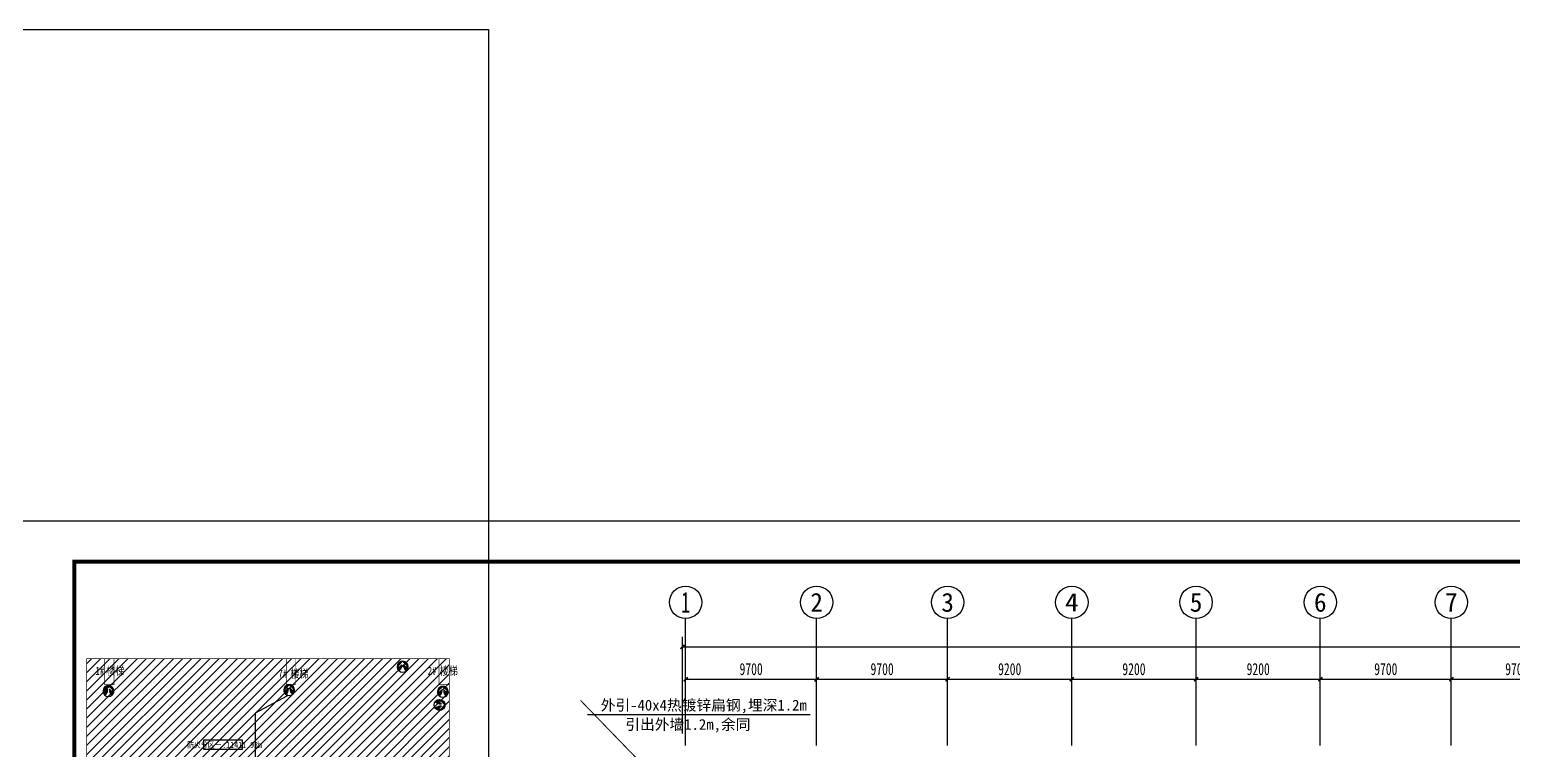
# Model space of a CAD drawing. Header units: millimetres. Extents: x -633009578 to 5705885, y -633235091 to 2571734.
# Drawn here: x 3738444 to 3848314, y 2200486 to 2253885 of the extents above; entities that cross this region are included whole.
import ezdxf
from ezdxf.enums import TextEntityAlignment as Align

# ---------------------------------------------------------------- set-up
doc = ezdxf.new("R2010")
doc.units = ezdxf.units.MM
doc.header["$LTSCALE"] = 1000
doc.header["$MEASUREMENT"] = 0
doc.linetypes.add('DASH', pattern=[0.35, 0.25, -0.1])
doc.layers.get('0').update_dxf_attribs({"color": 9})
for name, color, linetype in [('3T_WOOD', 21, 'Continuous'), ('A-AREA(分区)', 251, 'Continuous'), ('A-AREA(房间)', 247, 'Continuous'), ('A-HATH(填充)', 8, 'Continuous'), ('A-OTHER(其它)', 192, 'Continuous'), ('A-TEXT(房间)', 243, 'Continuous'), ('AXIS_TEXT', 7, 'Continuous'), ('C-AXIS(轴号)', 3, 'Continuous'), ('分区', 230, 'Continuous'), ('标注', 4, 'Continuous'), ('电-强电平面-设备', 4, 'Continuous'), ('电-接地防雷-接地线', 132, 'Continuous'), ('设备-箱柜', 3, 'Continuous'), ('院图签、封面151013$0$PUB_TITLE', 153, 'Continuous'), ('院图签、封面151013$0$图签文字', 4, 'Continuous')]:
    doc.layers.add(name, color=color, linetype=linetype)
doc.styles.add('_TCH_AXIS', font='simhei.ttf', dxfattribs={"bigfont": 'GBCBIG'})
doc.styles.add('_TCH_DIM_T3', font='simhei.ttf', dxfattribs={"width": 0.707, "bigfont": 'GBCBIG'})
doc.styles.add('COMPLEX', font='simhei.ttf')
doc.styles.get("Standard").update_dxf_attribs({"font": 'simhei.ttf', "bigfont": 'hztxt.shx'})
doc.styles.add('TXT', font='simhei.ttf', dxfattribs={"width": 0.8, "bigfont": 'hztxt.shx'})
doc.styles.add('宋', font='simhei.ttf', dxfattribs={"width": 0.8})
doc.styles.add('院图签、封面151013$0$-宋体', font='simhei.ttf', dxfattribs={"width": 0.8})
doc.styles.add('黑体', font='simhei.ttf', dxfattribs={"width": 0.8})
doc.linetypes.add('GDLine', pattern='A,1,-3,5.8,["|",Standard,S=4,R=-45,X=-1.407,Y=-0.7],-0.1,["|",Standard,S=4,R=-45,X=-1.407,Y=-0.7],-0.1,["|",Standard,S=4,R=-45,X=-1.407,Y=-0.7],-0.1,["|",Standard,S=4,R=-45,X=-1.407,Y=-0.7],-0.1,5.8,-3,1', length=20)
doc.dimstyles.new('_TCH_ARCH&&300', dxfattribs={"dimtxt": 892.5, "dimasz": 300, "dimexe": 750, "dimexo": 900, "dimgap": 300, "dimtad": 1, "dimdec": 0, "dimzin": 0, "dimdsep": 46, "dimtxsty": '_TCH_DIM_T3', "dimblk": 'ARCHTICK', "dimcen": 0.09, "dimclrt": 7, "dimazin": 2, "dimtfac": 1, "dimtdec": 0, "dimtix": 1, "dimtmove": 2, "dimatfit": 3, "dimfxl": 1, "dimtolj": 1, "dimtzin": 0, "dimarcsym": 0})

# ---------------------------------------------------------------- blocks, each defined once
blk = doc.blocks.new('ggdfgd')
at = {"layer": '分区'}
h = blk.add_hatch(color=256, dxfattribs=at)
edge = h.paths.add_edge_path()
edge.add_line((33.42161406727973, -1342.641215606694), (-502.0778891769587, -833.1540068831091))
edge.add_ellipse((-424.9313361112727, -752.068739949711), major_axis=(111.8868166521416, 2.785109573527767), ratio=0.9999995679283145, start_angle=44.99995804326642, end_angle=225.000003320747, ccw=False)
edge.add_line((-347.7847189686727, -670.9835339806887), (-89.12781353772152, -917.0759840516112))
edge.add_ellipse((-848.4327538338257, -827.4549616821023), major_axis=(764.3388920691665, 19.02597968714203), ratio=0.9999995826583313, start_angle=-8.157416234186226, end_angle=24.12322190865787)
edge.add_ellipse((-848.4328514694353, -827.4549924137973), major_axis=(764.3389967158041, 19.02584821311577), ratio=0.9999995826579647, start_angle=24.12323087539259, end_angle=56.40386474260536)
edge.add_ellipse((16.71092750964453, -671.3206042531674), major_axis=(671.3208912339912, 16.71070518071409), ratio=0.9999995826579541, start_angle=131.5827235885965, end_angle=269.9999990057833)
h = blk.add_hatch(color=256, dxfattribs=at)
edge = h.paths.add_edge_path()
edge.add_line((33.42161406727973, -1342.641215606694), (542.9090512107941, -807.1419296868698))
edge.add_ellipse((461.823752791679, -729.995409714451), major_axis=(111.8868484917712, 2.785144144515262), ratio=0.9999989837684868, start_angle=-45.00003207281153, end_angle=135.0000132047005)
edge.add_line((380.7383934081299, -652.8489538189751), (134.6458330058959, -911.5057542779978))
edge.add_ellipse((888.5514135407866, -784.2175158307509), major_axis=(764.3388891474847, 19.02609706254118), ratio=0.9999995826579187, start_angle=155.8767896473703, end_angle=188.1574277902243, ccw=False)
edge.add_ellipse((888.5515125844395, -784.2175416666578), major_axis=(764.3389801267473, 19.02651464758378), ratio=0.9999995826579989, start_angle=123.5961257442772, end_angle=155.8767596114903, ccw=False)
edge.add_ellipse((16.71093831962207, -671.3206039840734), major_axis=(671.3208909680704, 16.71071586523381), ratio=0.9999995826579063, start_angle=269.9999971712751, end_angle=408.4172725884514, ccw=False)
for p, q in [((33.42161406727973, -1342.641215606694), (-502.0778891769587, -833.1540068831091)), ((-347.7847189686727, -670.9835339806887), (-89.12781353772152, -917.0759840516112)), ((33.42161406727973, -1342.641215606694), (542.9090512107941, -807.1419296868698)), ((33.42161406727973, -1342.641215606694), (33.42161406727973, -1342.641215606694)), ((33.42161406727973, -1342.641215606694), (33.42161406727973, -1342.641215606694)), ((380.7383934081299, -652.8489538189751), (134.6458330058958, -911.5057542779978))]:
    blk.add_line(p, q, dxfattribs=at)
blk.add_ellipse((16.71093292837031, -671.3206046696723), major_axis=(671.3208910241601, 16.71094005648423), ratio=0.9999995734461794, start_param=-1.570785924926497, end_param=4.712399382253089, dxfattribs=at)
at = {"layer": '分区', "extrusion": (0, 0, -1)}
for centre, major_axis, ratio, start_param, end_param in [((16.71092750964453, -671.3206042531674), (671.3208912329908, 16.7107052209004), 0.9999995826579541, 1.570796344207114, 3.986633541876832), ((-424.9313361112727, -752.068739949711), (111.8868166521416, 2.785109573527767), 0.9999995679283145, 2.356194432234376, 5.497787876065284), ((-848.4327538338257, -827.4549616821023), (764.338892065417, 19.0259798379542), 0.9999995826583302, -0.4210296482980007, 0.1423737719394969), ((16.71093831962207, -671.3206039840734), (671.3208909680747, 16.71071586523389), 0.9999995826579063, -0.8450408215040746, 1.57079637616546), ((461.823752791679, -729.995409714451), (111.886848494312, 2.785144141771557), 0.999998983724318, 3.926990586518754, 7.068584030350209)]:
    blk.add_ellipse(centre, major_axis=major_axis, ratio=ratio, start_param=start_param, end_param=end_param, dxfattribs=at)
at = {"layer": '分区', "extrusion": (0, 0, -0.9999999999999999)}
for centre, major_axis, ratio, start_param, end_param in [((-848.4328514694353, -827.4549924137973), (764.3389967123031, 19.02584835392029), 0.9999995826579647, -0.9844331504237904, -0.4210298048101375), ((888.5514135407866, -784.2175158307509), (764.3388891474827, 19.02609706254113), 0.9999995826579186, 2.999218680156694, 3.562622100394364), ((888.5515125844395, -784.2175416666578), (764.3389801267261, 19.02651464758323), 0.9999995826579989, 3.562622624619363, 4.126025970233022)]:
    blk.add_ellipse(centre, major_axis=major_axis, ratio=ratio, start_param=start_param, end_param=end_param, dxfattribs=at)
blk = doc.blocks.new('厂房九一层防火分区示意')
at = {"layer": 'A-HATH(填充)'}
h = blk.add_hatch(dxfattribs=at)
h.set_pattern_fill('ANSI31', color=256, scale=1500)
h.set_pattern_definition([(45, (-2537822.560577173, -1518110.335991255), (-1683.798022700466, 1683.798022700466), [])])
h.paths.add_polyline_path([(134279.9999999907, -77984.99999999884), (130469.9999996508, -77984.99999999884), (130469.9999996508, -82340.00000006263), (124340, -82340.00000006263), (124340, -83839.99999999907), (13434.99999972386, -83839.99999999464), (13434.99999972386, -97639.9999999993), (0, -97639.99999999907), (0, 0), (134280, 0)])
h = blk.add_hatch(dxfattribs=at)
h.set_pattern_fill('金属', color=256, scale=1500, angle=45)
h.set_pattern_definition([(90, (-2537822.560577173, -1518110.335991255), (-3750, 4.547473508864641e-13), []), (90, (-2536572.56057927, -1516860.335993353), (-3750, 4.547473508864641e-13), [])])
h.paths.add_polyline_path([(134280, -88194.99999996088), (124339.9999999988, -88194.99999996065), (124339.9999999988, -86339.9999999993), (87039.9999999986, -86339.9999999993), (87039.99999999884, -83839.99999999744), (13434.99999972386, -83839.99999999464), (13434.99999972386, -97639.9999999993), (0, -97639.99999999907), (0, -136080.0000000002), (134280, -136080.0000000002)])
for points in [[(74170.00000020582, -9714.999999920605), (74169.99999939464, -13860.00000006775), (62382.70507078385, -20127.03495864617), (62382.70507078385, -45835.91602027253), (67990, -47765.00000000093), (94459.54918223154, -50862.01183597092), (134040, -48515.00000000093)], [(10314.99999999069, -68989.97022231598), (13817.29591029789, -54455.26183593925), (27920.91286363173, -46775.6660202404), (59315.10507078376, -53795.01183593599), (62627.7136947806, -77795.45599229587), (87160.00000002235, -83720.0000000461)], [(87260.00000023283, -83720.0000000461), (66290, -78615.00000000093), (66290, -58557.29555959557), (125845.64204669, -58557.29555962351), (134040, -48515.00000000093)], [(62629.9999999688, -83959.99999999627), (85064.99999972107, -97519.99999999371), (76964.9999999972, -116664.9999999988), (75365.00000022957, -126364.9999999956)]]:
    blk.add_lwpolyline(points)
at = {"layer": 'A-AREA(分区)', "color": 6, "const_width": 250}
blk.add_lwpolyline([(134279.9999999907, -77984.99999999884), (130469.9999996508, -77984.99999999884), (130469.9999996508, -82340.00000006263), (124340, -82340.00000006263), (124340, -83839.99999999907), (13434.99999972386, -83839.99999999464), (13434.99999972386, -97639.9999999993), (0, -97639.99999999907), (0, 0), (134280, 0), (134280, -77984.99999999884)], dxfattribs=at)
at = {"layer": 'A-AREA(分区)', "color": 4, "const_width": 250}
blk.add_lwpolyline([(134280, -77984.99999999884), (134280, -136080.0000000002), (0, -136080.0000000002), (0, -97639.99999999907), (13434.99999972386, -97639.9999999993), (13434.99999972386, -83839.99999999464), (124340, -83839.99999999907), (124340, -82340.00000006263), (130469.9999996508, -82340.00000006263), (130469.9999996508, -77984.99999999884), (134279.9999999907, -77984.99999999884)], dxfattribs=at)
at = {"layer": 'A-AREA(房间)'}
for points in [[(43382.08480627369, -29971.81463288376), (57652.70980627369, -29971.81463288376), (57652.70980627369, -33536.18963288376), (43382.08480627369, -33536.18963288376)], [(44283.77889058599, -95645.00565100228), (58554.40389058599, -95645.00565100228), (58554.40389058599, -99209.38065100228), (44283.77889058599, -99209.38065100228)]]:
    blk.add_lwpolyline(points, close=True, dxfattribs=at)
at = {"layer": 'A-OTHER(其它)', "color": 1, "linetype": 'DASH', "const_width": 200}
for points in [[(6670.000000051688, -9594.99999983958), (10194.99999991106, -9594.99999983958), (10194.99999991106, 0), (6670.000000051688, 0)], [(77339.9999999986, 0), (73950.00000005635, 0), (73950.00000005635, -9594.999999942956), (77339.9999999986, -9594.999999942956)], [(130469.9999999986, -9594.999999999767), (134280, -9594.999999999767), (134280, 0), (130469.9999999986, 0)], [(10195.00000005448, -68260.0000000929), (0, -68260.0000000929), (0, -71710.00000025565), (10195.00000005448, -71710.00000025565)], [(134279.9999999981, -77984.9999999986), (130469.9999996494, -77984.9999999986), (130469.9999996498, -82340.00000006217), (124339.9999999986, -82339.99999999907), (124339.9999999832, -83839.99999999488), (87039.9999999986, -83839.99999999488), (87039.9999999986, -86339.9999999993), (124339.9999999986, -86339.9999999993), (124339.9999999986, -88194.99999996065), (134280.0000000079, -88194.99999996065)], [(3809.999999945518, -126484.9999998566), (0, -126484.9999998566), (0, -136080.0000000002), (3809.999999945518, -136080.0000000002)], [(73949.99999996135, -126484.9999999991), (77339.9999999986, -126484.9999999991), (77339.9999999986, -136080.0000000002), (73949.99999996135, -136080.0000000002)], [(130470.0000000037, -126484.9999999907), (134280, -126484.9999999907), (134280, -136080.0000000002), (130470.0000000037, -136080.0000000002)]]:
    blk.add_lwpolyline(points, close=True, dxfattribs=at)
at = {"layer": '标注', "zscale": 3}
for p, xscale, yscale, rotation in [((117028.5190922762, -4925.222130787093), -3.000000000000001, 3.000000000000001, 181.4289268429041), ((8100.35545624909, -13973.34018733981), -3.000000000000001, 3.000000000000001, 181.4289268429041), ((75027.51440767874, -13624.17136624083), -3.000000000000001, 3.000000000000001, 181.4289268429041), ((131921.0798406266, -14247.40613465011), -3.000000000000001, 3.000000000000001, 181.4289268429041), ((128671.1622431725, -17099.99179796223), 3, 3, 88.57107315709594), ((129266.3934862129, -49124.68081966974), 3, 3, 88.57107315709594), ((15833.64976907894, -70215.27758554649), -2.999999999999999, 2.999999999999998, 271.4289268429041), ((88073.96209911164, -78472.89174473472), 3, 3, 358.5710731570959), ((129872.7883834767, -119134.3491269902, -7.999915396794677e-09), 3, 3, 88.57107315709594), ((2981.794312996557, -121968.4549200975), 3, 3, 358.5710731570959), ((74690.89063424175, -122151.2007779486, -7.999915396794677e-09), 3, 3, 358.5710731570959), ((131692.4671046054, -122528.2742846285), 3, 3, 358.5710731570959)]:
    blk.add_blockref('ggdfgd', p, dxfattribs=dict(at, xscale=xscale, yscale=yscale, rotation=rotation))
at = {"layer": 'A-TEXT(房间)', "width": 0.8}
for s, height, style, p in [('1#', 3000, 'TXT', (3289.795163612365, -5972.474215929862)), ('楼梯', 3000, 'TXT', (7289.795163612365, -5972.474215929862)), ('7#', 3000, 'TXT', (71014.52500617546, -7031.515121256467)), ('楼梯', 3000, 'TXT', (75471.66786331832, -7031.515121256467)), ('2#', 3000, 'TXT', (126308.0610923855, -5983.384145867079)), ('楼梯', 3000, 'TXT', (130765.2039495284, -5983.384145867079)), ('防火分区一', 2253.164556962025, '黑体', (37281.11170500787, -32985.56463288376)), (':11411.93m', 2253.164556962025, '黑体', (50243.13702146357, -32985.56463288376)), ('2', 1126.582278481013, '黑体', (63205.16233791926, -31485.56463288376)), ('5#', 3000, 'TXT', (511.1516797192844, -68165.56883764919, 1714.166666666667)), ('楼梯', 3000, 'TXT', (4968.294536862142, -68165.56883764919, 1714.166666666667)), ('6#', 3000, 'TXT', (124461.946095847, -87035.28700197022)), ('楼梯', 3000, 'TXT', (128919.0889529899, -87035.28700197022)), ('防火分区二', 2253.164556962025, '黑体', (38830.90705514295, -98658.75565100228)), (':6860.89m', 2253.164556962025, '黑体', (51792.93237159865, -98658.75565100228)), ('2', 1126.582278481013, '黑体', (63458.75515640878, -97158.75565100228)), ('3#', 3000, 'TXT', (1021.07939862362, -132227.7580270213)), ('楼梯', 3000, 'TXT', (5478.222255766477, -132227.7580270213)), ('8#', 3000, 'TXT', (69981.9451339724, -130925.8405056978)), ('楼梯', 3000, 'TXT', (74439.08799111526, -130925.8405056978)), ('4#', 3000, 'TXT', (125330.2398353549, -132598.0837652469)), ('楼梯', 3000, 'TXT', (129787.3826924978, -132598.0837652469))]:
    blk.add_text(s, height=height, dxfattribs=dict(at, style=style)).set_placement(p)
at = {"layer": 'A-TEXT(房间)', "style": 'TXT', "width": 0.8}
for s, height, rotation, p in [('典型疏散路径距离', 3000, 345.2389351213995, (16068.4172897384, -41422.42804072204)), ('最大疏散距离', 3000, 351.1397274462112, (65553.21051806674, -41221.77665000376)), ('112.64/2=56.32m', 3000, 345.2389351213995, (34634.75493810347, -46314.37104191305)), ('115.43/2=57.72m', 3000, 351.1397274462112, (79781.37388590958, -43439.74129759745)), ('典型疏散路径距离', 2999.999999999999, 359.1666803380191, (70795.26210468703, -57796.67809804311)), ('114.16/2=57.08m', 2999.999999999999, 359.1666803380191, (89993.23142431711, -58075.91635212387)), ('最大疏散距离', 3000, 329.0964398788561, (70595.25248335922, -86650.56413503802, -7.999915396794677e-09)), ('56.83m', 3000, 329.0964398788561, (82950.92760779307, -94046.32590915204, -7.999915396794677e-09))]:
    blk.add_text(s, height=height, rotation=rotation, dxfattribs=at).set_placement(p)
blk = doc.blocks.new('_ArchTick')
at = {"color": 0, "linetype": 'ByBlock', "const_width": 0.4}
blk.add_lwpolyline([(-0.5, -0.5), (0.5, 0.5)], dxfattribs=at)
blk = doc.blocks.new('*D559')
at = {"layer": 'C-AXIS(轴号)', "color": 0, "lineweight": -2, "transparency": 16777216}
for p, q in [((1121700.598288333, 1523757.113137866), (1121700.598288333, 1530926.585425716)), ((1255980.598288333, 1523757.113137866), (1255980.598288333, 1530926.585425716)), ((1121700.598288333, 1530176.585425716), (1255980.598288333, 1530176.585425716))]:
    blk.add_line(p, q, dxfattribs=at)
at = {"layer": 'Defpoints', "color": 0, "transparency": 16777216}
for p in [(1255980.598288333, 1530176.585425716), (1121700.598288333, 1522857.113137866), (1255980.598288333, 1522857.113137866)]:
    blk.add_point(p, dxfattribs=at)
at = {"layer": 'C-AXIS(轴号)', "color": 0, "linetype": 'ByBlock', "lineweight": -2, "transparency": 16777216, "xscale": 300, "yscale": 300, "zscale": 300, "rotation": 180}
blk.add_blockref('_ArchTick', (1121700.598288333, 1530176.585425716), dxfattribs=at)
at = {"layer": 'C-AXIS(轴号)', "color": 0, "linetype": 'ByBlock', "lineweight": -2, "transparency": 16777216, "xscale": 300, "yscale": 300, "zscale": 300}
blk.add_blockref('_ArchTick', (1255980.598288333, 1530176.585425716), dxfattribs=at)
at = {"layer": 'C-AXIS(轴号)', "color": 7, "transparency": 16777216, "insert": (1188840.598288333, 1530922.835425716), "char_height": 892.5, "attachment_point": 5, "style": '_TCH_DIM_T3'}
blk.add_mtext('\\A1;134280', dxfattribs=at)
blk = doc.blocks.new('*D605')
at = {"layer": 'C-AXIS(轴号)', "color": 0, "lineweight": -2, "transparency": 16777216}
for p, q in [((1121940.598288357, 1523757.113137866), (1121940.598288357, 1528526.585425716)), ((1131640.598288357, 1523757.113137866), (1131640.598288357, 1528526.585425716)), ((1121940.598288357, 1527776.585425716), (1131640.598288357, 1527776.585425716))]:
    blk.add_line(p, q, dxfattribs=at)
at = {"layer": 'Defpoints', "color": 0, "transparency": 16777216}
for p in [(1131640.598288357, 1527776.585425716), (1121940.598288357, 1522857.113137866), (1131640.598288357, 1522857.113137866)]:
    blk.add_point(p, dxfattribs=at)
at = {"layer": 'C-AXIS(轴号)', "color": 0, "linetype": 'ByBlock', "lineweight": -2, "transparency": 16777216, "xscale": 300, "yscale": 300, "zscale": 300, "rotation": 180}
blk.add_blockref('_ArchTick', (1121940.598288357, 1527776.585425716), dxfattribs=at)
at = {"layer": 'C-AXIS(轴号)', "color": 0, "linetype": 'ByBlock', "lineweight": -2, "transparency": 16777216, "xscale": 300, "yscale": 300, "zscale": 300}
blk.add_blockref('_ArchTick', (1131640.598288357, 1527776.585425716), dxfattribs=at)
at = {"layer": 'C-AXIS(轴号)', "color": 7, "transparency": 16777216, "insert": (1126790.598288357, 1528522.835425716), "char_height": 892.5, "attachment_point": 5, "style": '_TCH_DIM_T3'}
blk.add_mtext('\\A1;9700', dxfattribs=at)
blk = doc.blocks.new('*D606')
at = {"layer": 'C-AXIS(轴号)', "color": 0, "lineweight": -2, "transparency": 16777216}
for p, q in [((1131640.598288357, 1523757.113137866), (1131640.598288357, 1528526.585425716)), ((1141340.598288357, 1523757.113137866), (1141340.598288357, 1528526.585425716)), ((1131640.598288357, 1527776.585425716), (1141340.598288357, 1527776.585425716))]:
    blk.add_line(p, q, dxfattribs=at)
at = {"layer": 'Defpoints', "color": 0, "transparency": 16777216}
for p in [(1141340.598288357, 1527776.585425716), (1131640.598288357, 1522857.113137866), (1141340.598288357, 1522857.113137866)]:
    blk.add_point(p, dxfattribs=at)
at = {"layer": 'C-AXIS(轴号)', "color": 0, "linetype": 'ByBlock', "lineweight": -2, "transparency": 16777216, "xscale": 300, "yscale": 300, "zscale": 300, "rotation": 180}
blk.add_blockref('_ArchTick', (1131640.598288357, 1527776.585425716), dxfattribs=at)
at = {"layer": 'C-AXIS(轴号)', "color": 0, "linetype": 'ByBlock', "lineweight": -2, "transparency": 16777216, "xscale": 300, "yscale": 300, "zscale": 300}
blk.add_blockref('_ArchTick', (1141340.598288357, 1527776.585425716), dxfattribs=at)
at = {"layer": 'C-AXIS(轴号)', "color": 7, "transparency": 16777216, "insert": (1136490.598288357, 1528522.835425716), "char_height": 892.5, "attachment_point": 5, "style": '_TCH_DIM_T3'}
blk.add_mtext('\\A1;9700', dxfattribs=at)
blk = doc.blocks.new('*D607')
at = {"layer": 'C-AXIS(轴号)', "color": 0, "lineweight": -2, "transparency": 16777216}
for p, q in [((1141340.598288357, 1523757.113137866), (1141340.598288357, 1528526.585425716)), ((1150540.598288357, 1523757.113137866), (1150540.598288357, 1528526.585425716)), ((1141340.598288357, 1527776.585425716), (1150540.598288357, 1527776.585425716))]:
    blk.add_line(p, q, dxfattribs=at)
at = {"layer": 'Defpoints', "color": 0, "transparency": 16777216}
for p in [(1150540.598288357, 1527776.585425716), (1141340.598288357, 1522857.113137866), (1150540.598288357, 1522857.113137866)]:
    blk.add_point(p, dxfattribs=at)
at = {"layer": 'C-AXIS(轴号)', "color": 0, "linetype": 'ByBlock', "lineweight": -2, "transparency": 16777216, "xscale": 300, "yscale": 300, "zscale": 300, "rotation": 180}
blk.add_blockref('_ArchTick', (1141340.598288357, 1527776.585425716), dxfattribs=at)
at = {"layer": 'C-AXIS(轴号)', "color": 0, "linetype": 'ByBlock', "lineweight": -2, "transparency": 16777216, "xscale": 300, "yscale": 300, "zscale": 300}
blk.add_blockref('_ArchTick', (1150540.598288357, 1527776.585425716), dxfattribs=at)
at = {"layer": 'C-AXIS(轴号)', "color": 7, "transparency": 16777216, "insert": (1145940.598288357, 1528522.835425716), "char_height": 892.5, "attachment_point": 5, "style": '_TCH_DIM_T3'}
blk.add_mtext('\\A1;9200', dxfattribs=at)
blk = doc.blocks.new('*D608')
at = {"layer": 'C-AXIS(轴号)', "color": 0, "lineweight": -2, "transparency": 16777216}
for p, q in [((1150540.598288357, 1523757.113137866), (1150540.598288357, 1528526.585425716)), ((1159740.598288357, 1523757.113137866), (1159740.598288357, 1528526.585425716)), ((1150540.598288357, 1527776.585425716), (1159740.598288357, 1527776.585425716))]:
    blk.add_line(p, q, dxfattribs=at)
at = {"layer": 'Defpoints', "color": 0, "transparency": 16777216}
for p in [(1159740.598288357, 1527776.585425716), (1150540.598288357, 1522857.113137866), (1159740.598288357, 1522857.113137866)]:
    blk.add_point(p, dxfattribs=at)
at = {"layer": 'C-AXIS(轴号)', "color": 0, "linetype": 'ByBlock', "lineweight": -2, "transparency": 16777216, "xscale": 300, "yscale": 300, "zscale": 300, "rotation": 180}
blk.add_blockref('_ArchTick', (1150540.598288357, 1527776.585425716), dxfattribs=at)
at = {"layer": 'C-AXIS(轴号)', "color": 0, "linetype": 'ByBlock', "lineweight": -2, "transparency": 16777216, "xscale": 300, "yscale": 300, "zscale": 300}
blk.add_blockref('_ArchTick', (1159740.598288357, 1527776.585425716), dxfattribs=at)
at = {"layer": 'C-AXIS(轴号)', "color": 7, "transparency": 16777216, "insert": (1155140.598288357, 1528522.835425716), "char_height": 892.5, "attachment_point": 5, "style": '_TCH_DIM_T3'}
blk.add_mtext('\\A1;9200', dxfattribs=at)
blk = doc.blocks.new('*D609')
at = {"layer": 'C-AXIS(轴号)', "color": 0, "lineweight": -2, "transparency": 16777216}
for p, q in [((1159740.598288357, 1523757.113137866), (1159740.598288357, 1528526.585425716)), ((1168940.598288357, 1523757.113137866), (1168940.598288357, 1528526.585425716)), ((1159740.598288357, 1527776.585425716), (1168940.598288357, 1527776.585425716))]:
    blk.add_line(p, q, dxfattribs=at)
at = {"layer": 'Defpoints', "color": 0, "transparency": 16777216}
for p in [(1168940.598288357, 1527776.585425716), (1159740.598288357, 1522857.113137866), (1168940.598288357, 1522857.113137866)]:
    blk.add_point(p, dxfattribs=at)
at = {"layer": 'C-AXIS(轴号)', "color": 0, "linetype": 'ByBlock', "lineweight": -2, "transparency": 16777216, "xscale": 300, "yscale": 300, "zscale": 300, "rotation": 180}
blk.add_blockref('_ArchTick', (1159740.598288357, 1527776.585425716), dxfattribs=at)
at = {"layer": 'C-AXIS(轴号)', "color": 0, "linetype": 'ByBlock', "lineweight": -2, "transparency": 16777216, "xscale": 300, "yscale": 300, "zscale": 300}
blk.add_blockref('_ArchTick', (1168940.598288357, 1527776.585425716), dxfattribs=at)
at = {"layer": 'C-AXIS(轴号)', "color": 7, "transparency": 16777216, "insert": (1164340.598288357, 1528522.835425716), "char_height": 892.5, "attachment_point": 5, "style": '_TCH_DIM_T3'}
blk.add_mtext('\\A1;9200', dxfattribs=at)
blk = doc.blocks.new('*D610')
at = {"layer": 'C-AXIS(轴号)', "color": 0, "lineweight": -2, "transparency": 16777216}
for p, q in [((1168940.598288357, 1523757.113137866), (1168940.598288357, 1528526.585425716)), ((1178640.598288357, 1523757.113137866), (1178640.598288357, 1528526.585425716)), ((1168940.598288357, 1527776.585425716), (1178640.598288357, 1527776.585425716))]:
    blk.add_line(p, q, dxfattribs=at)
at = {"layer": 'Defpoints', "color": 0, "transparency": 16777216}
for p in [(1178640.598288357, 1527776.585425716), (1168940.598288357, 1522857.113137866), (1178640.598288357, 1522857.113137866)]:
    blk.add_point(p, dxfattribs=at)
at = {"layer": 'C-AXIS(轴号)', "color": 0, "linetype": 'ByBlock', "lineweight": -2, "transparency": 16777216, "xscale": 300, "yscale": 300, "zscale": 300, "rotation": 180}
blk.add_blockref('_ArchTick', (1168940.598288357, 1527776.585425716), dxfattribs=at)
at = {"layer": 'C-AXIS(轴号)', "color": 0, "linetype": 'ByBlock', "lineweight": -2, "transparency": 16777216, "xscale": 300, "yscale": 300, "zscale": 300}
blk.add_blockref('_ArchTick', (1178640.598288357, 1527776.585425716), dxfattribs=at)
at = {"layer": 'C-AXIS(轴号)', "color": 7, "transparency": 16777216, "insert": (1173790.598288357, 1528522.835425716), "char_height": 892.5, "attachment_point": 5, "style": '_TCH_DIM_T3'}
blk.add_mtext('\\A1;9700', dxfattribs=at)
blk = doc.blocks.new('*D611')
at = {"layer": 'C-AXIS(轴号)', "color": 0, "lineweight": -2, "transparency": 16777216}
for p, q in [((1178640.598288357, 1523757.113137866), (1178640.598288357, 1528526.585425716)), ((1188340.598288357, 1523757.113137866), (1188340.598288357, 1528526.585425716)), ((1178640.598288357, 1527776.585425716), (1188340.598288357, 1527776.585425716))]:
    blk.add_line(p, q, dxfattribs=at)
at = {"layer": 'Defpoints', "color": 0, "transparency": 16777216}
for p in [(1188340.598288357, 1527776.585425716), (1178640.598288357, 1522857.113137866), (1188340.598288357, 1522857.113137866)]:
    blk.add_point(p, dxfattribs=at)
at = {"layer": 'C-AXIS(轴号)', "color": 0, "linetype": 'ByBlock', "lineweight": -2, "transparency": 16777216, "xscale": 300, "yscale": 300, "zscale": 300, "rotation": 180}
blk.add_blockref('_ArchTick', (1178640.598288357, 1527776.585425716), dxfattribs=at)
at = {"layer": 'C-AXIS(轴号)', "color": 0, "linetype": 'ByBlock', "lineweight": -2, "transparency": 16777216, "xscale": 300, "yscale": 300, "zscale": 300}
blk.add_blockref('_ArchTick', (1188340.598288357, 1527776.585425716), dxfattribs=at)
at = {"layer": 'C-AXIS(轴号)', "color": 7, "transparency": 16777216, "insert": (1183490.598288357, 1528522.835425716), "char_height": 892.5, "attachment_point": 5, "style": '_TCH_DIM_T3'}
blk.add_mtext('\\A1;9700', dxfattribs=at)
blk = doc.blocks.new('_AXISO')
blk.add_circle((0, 0), 0.5)
at = {"layer": 'AXIS_TEXT', "style": 'COMPLEX', "width": 1.041666666666667}
blk.add_attdef('A', text='', height=0.56, dxfattribs=at).set_placement((-0.25, -0.28), (0.25, -0.28), align=Align.FIT)
blk = doc.blocks.new('建筑图框_A1')
at = {"layer": '院图签、封面151013$0$PUB_TITLE'}
blk.add_lwpolyline([(0, 0), (84100, 0), (84100, 59400), (0, 59400)], close=True, dxfattribs=at)
at = {"layer": '院图签、封面151013$0$PUB_TITLE', "const_width": 100}
blk.add_lwpolyline([(2500, 1000), (83100, 1000), (83100, 58400), (2500, 58400)], close=True, dxfattribs=at)
at = {"layer": '院图签、封面151013$0$图签文字', "color": 6, "style": '院图签、封面151013$0$-宋体'}
for tag, height, width, p in [('工程主持人', 400, 0.7999999999883585, (79990.91196859907, 29505.93707200652)), ('审定', 400, 0.7999999999883585, (79990.91196859907, 28705.93707200605)), ('审核', 400, 0.7999999999883585, (79990.91196859907, 27905.93707200559)), ('专业负责人', 400, 0.7999999999883585, (79990.91196859907, 27105.93707200512)), ('校对', 400, 0.7999999999883585, (79990.91196859907, 26305.93707200466)), ('设计', 400, 0.7999999999883585, (79990.91196859907, 25505.93707200419)), ('方案设计人', 400, 0.7999999999883585, (79990.91196859907, 24706.79438478127)), ('工程编号', 300, 0.7000000000116415, (81000.00416498398, 8700.424278954277)), ('版次', 300, 0.7000000000116415, (78738.08139540046, 3005.726258059498)), ('日期', 300, 0.7000000000116415, (82038.0813954557, 3000.226258123759)), ('比例', 300, 0.7000000000116415, (78738.08139537089, 2200.188802679535)), ('图号_X施', 300, 0.7000000000116415, (81538.08139540977, 2200.188802651362)), ('图号', 200, 0.7000000000116415, (82538.08139542397, 2400.075247410685)), ('图号_总数', 200, 0.7000000000116415, (82538.08139541186, 2000.075247410219))]:
    blk.add_attdef(tag, text='', height=height, dxfattribs=dict(at, width=width)).set_placement(p, align=Align.MIDDLE_CENTER)
at = {"layer": '院图签、封面151013$0$图签文字', "color": 6, "style": '院图签、封面151013$0$-宋体', "width": 0.7}
for tag, p in [('建设单位_001', (80935.88661794258, 7446.21079580821)), ('工程名称_001', (80933.52706738078, 6045.368099178996)), ('图名_001', (79742.88288308708, 4059.656552180292))]:
    blk.add_attdef(tag, p, '', height=300, dxfattribs=at)
blk = doc.blocks.new('9-29-1')
at = {"layer": 'C-AXIS(轴号)'}
for p, q in [((1121940.598288357, 1522857.113137866), (1121940.598288357, 1532276.585425716)), ((1131640.598288357, 1522857.113137866), (1131640.598288357, 1532276.585425716)), ((1141340.598288357, 1522857.113137866), (1141340.598288357, 1532276.585425716)), ((1150540.598288357, 1522857.113137866), (1150540.598288357, 1532276.585425716)), ((1159740.598288357, 1522857.113137866), (1159740.598288357, 1532276.585425716)), ((1168940.598288357, 1522857.113137866), (1168940.598288357, 1532276.585425716)), ((1178640.598288357, 1522857.113137866), (1178640.598288357, 1532276.585425716))]:
    blk.add_line(p, q, dxfattribs=at)
at = {"xscale": 0.2, "yscale": 0.2, "zscale": 0.2}
blk.add_blockref('厂房九一层防火分区示意', (1077577.612018244, 1529289.283265174), dxfattribs=at)
at = {"layer": 'C-AXIS(轴号)'}
ref = blk.add_blockref('_AXISO', (1121940.598288357, 1533476.585425716), dxfattribs=dict(at, xscale=2400, yscale=2400, zscale=2400))
ref.add_attrib('A', '1', dxfattribs={"layer": 'AXIS_TEXT', "height": 1544.163650430337, "style": '_TCH_AXIS'}).set_placement((1121609.70607755, 1532704.503600501), (1122271.490499164, 1532704.503600501), align=Align.FIT)
ref = blk.add_blockref('_AXISO', (1131640.598288357, 1533476.585425716), dxfattribs=dict(at, xscale=2400, yscale=2400, zscale=2400))
ref.add_attrib('A', '2', dxfattribs={"layer": 'AXIS_TEXT', "height": 1397.844494487577, "style": '_TCH_AXIS'}).set_placement((1131174.650123528, 1532777.663178473), (1132106.546453186, 1532777.663178473), align=Align.FIT)
ref = blk.add_blockref('_AXISO', (1141340.598288357, 1533476.585425716), dxfattribs=dict(at, xscale=2400, yscale=2400, zscale=2400))
ref.add_attrib('A', '3', dxfattribs={"layer": 'AXIS_TEXT', "height": 1397.844494487577, "style": '_TCH_AXIS'}).set_placement((1140874.650123528, 1532777.663178473), (1141806.546453186, 1532777.663178473), align=Align.FIT)
ref = blk.add_blockref('_AXISO', (1150540.598288357, 1533476.585425716), dxfattribs=dict(at, xscale=2400, yscale=2400, zscale=2400))
ref.add_attrib('A', '4', dxfattribs={"layer": 'AXIS_TEXT', "height": 1336.325289654598, "style": '_TCH_AXIS'}).set_placement((1150031.521987536, 1532808.422780889), (1151049.674589178, 1532808.422780889), align=Align.FIT)
ref = blk.add_blockref('_AXISO', (1159740.598288357, 1533476.585425716), dxfattribs=dict(at, xscale=2400, yscale=2400, zscale=2400))
ref.add_attrib('A', '5', dxfattribs={"layer": 'AXIS_TEXT', "height": 1397.844494487577, "style": '_TCH_AXIS'}).set_placement((1159274.650123528, 1532777.663178473), (1160206.546453186, 1532777.663178473), align=Align.FIT)
ref = blk.add_blockref('_AXISO', (1168940.598288357, 1533476.585425716), dxfattribs=dict(at, xscale=2400, yscale=2400, zscale=2400))
ref.add_attrib('A', '6', dxfattribs={"layer": 'AXIS_TEXT', "height": 1397.844494487578, "style": '_TCH_AXIS'}).set_placement((1168474.650123528, 1532777.663178473), (1169406.546453186, 1532777.663178473), align=Align.FIT)
ref = blk.add_blockref('_AXISO', (1178640.598288357, 1533476.585425716), dxfattribs=dict(at, xscale=2400, yscale=2400, zscale=2400))
ref.add_attrib('A', '7', dxfattribs={"layer": 'AXIS_TEXT', "height": 1397.844494487577, "style": '_TCH_AXIS'}).set_placement((1178174.650123528, 1532777.663178473), (1179106.546453186, 1532777.663178473), align=Align.FIT)
for p1, p2, distance, picture, middle in [((1121700.598288333, 1522857.113137866), (1255980.598288333, 1522857.113137866), 7319.472287849989, '*D559', (1188840.598288333, 1530922.835425716)), ((1121940.598288357, 1522857.113137866), (1131640.598288357, 1522857.113137866), 4919.472287849989, '*D605', (1126790.598288357, 1528522.835425716)), ((1131640.598288357, 1522857.113137866), (1141340.598288357, 1522857.113137866), 4919.472287849989, '*D606', (1136490.598288357, 1528522.835425716)), ((1141340.598288357, 1522857.113137866), (1150540.598288357, 1522857.113137866), 4919.472287849989, '*D607', (1145940.598288357, 1528522.835425716)), ((1150540.598288357, 1522857.113137866), (1159740.598288357, 1522857.113137866), 4919.472287849989, '*D608', (1155140.598288357, 1528522.835425716)), ((1159740.598288357, 1522857.113137866), (1168940.598288357, 1522857.113137866), 4919.472287849989, '*D609', (1164340.598288357, 1528522.835425716)), ((1168940.598288357, 1522857.113137866), (1178640.598288357, 1522857.113137866), 4919.472287849989, '*D610', (1173790.598288357, 1528522.835425716)), ((1178640.598288357, 1522857.113137866), (1188340.598288357, 1522857.113137866), 4919.472287849989, '*D611', (1183490.598288357, 1528522.835425716))]:
    dim = blk.add_aligned_dim(p1=p1, p2=p2, distance=distance, dimstyle='_TCH_ARCH&&300', dxfattribs=at)
    dim.commit()
    dim.dimension.update_dxf_attribs({"geometry": picture, "text_midpoint": middle})

msp = doc.modelspace()

# ---------------------------------------------------------------- linework, layer by layer
at = {"layer": '3T_WOOD', "elevation": 4.000000000000001e-08}
msp.add_lwpolyline([(2974832.060465012, 2253884.961219878), (3772422.671553717, 2253884.961219878), (3772422.671553717, 1815059.021497296), (2974832.060465012, 1815059.021497296)], close=True, dxfattribs=at)
at = {"layer": '电-强电平面-设备', "color": 3}
msp.add_line((3796232.466916446, 2203121.306108091), (3779744.876511114, 2203121.306108091), dxfattribs=at)
at = {"layer": '电-接地防雷-接地线', "linetype": 'GDLine', "ltscale": 0.1, "const_width": 75}
msp.add_lwpolyline([(3787428.408622436, 2195718.503641091), (3779229.621379778, 2204193.935385501)], dxfattribs=at)

# ---------------------------------------------------------------- block references
at = {"layer": '3T_WOOD'}
msp.add_blockref('9-29-1', (2665079.395743424, 677977.51603476), dxfattribs=at)
at = {"layer": '设备-箱柜', "xscale": 3, "yscale": 3}
msp.add_blockref('建筑图框_A1', (3734255.437121258, 2039260.231913973, 4.000000000000001e-08), dxfattribs=at)

# ---------------------------------------------------------------- texts
at = {"layer": '电-强电平面-设备', "color": 3, "style": '宋'}
for s, p in [('外引-40x4热镀锌扁钢,埋深1.2m', (3780732.134779763, 2203435.088614001)), ('引出外墙1.2m,余同', (3782551.480472773, 2202005.728217661))]:
    msp.add_text(s, height=800, dxfattribs=at).set_placement(p)

doc.saveas('drawing.dxf')
